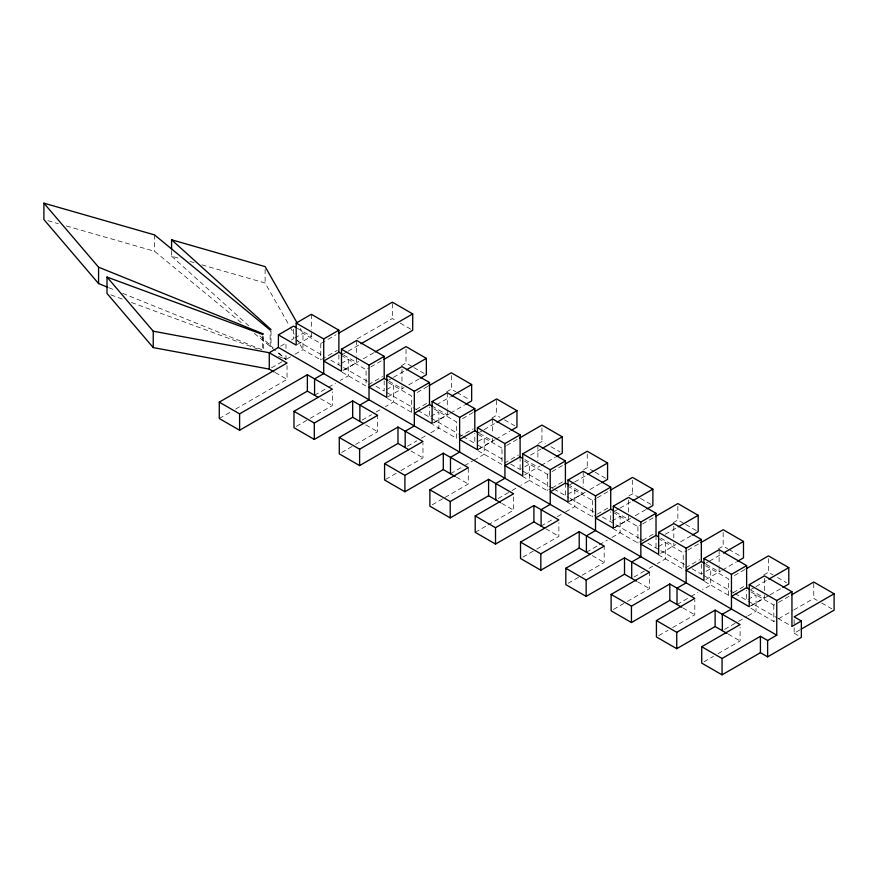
<?xml version="1.0" encoding="UTF-8"?>
<svg xmlns="http://www.w3.org/2000/svg" width="878" height="878" viewBox="0 0 878 878"><rect width="100%" height="100%" fill="white"/><g stroke="black" fill="none" stroke-linecap="round" stroke-linejoin="round"><path stroke-width="0.66" stroke-dasharray="4.39 3.29" d="M280.565 346.206L285.987 343.079L285.987 348.533M291.408 339.951L293.57 338.699L293.57 326.111M294.745 338.019L302.976 333.267L320.766 343.528L336.033 334.727M297.357 344.472L311.361 336.384L311.361 331.182M271.489 367.827L283.759 360.748M290.519 356.841L285.987 359.453L283.517 358.553M295.052 354.229L302.976 349.642L320.766 359.914L337.207 350.421M219.27 418.521L230.958 411.771M235.622 409.071L287.04 379.384L287.04 365.731M357.159 338.908L392.378 318.571L395.769 320.525M343.441 353.911L346.964 351.88M348.138 351.2L359.87 344.417M341.235 363.492L348.281 359.42L348.281 375.806L340.148 380.503M343.825 369.956L356.666 362.537L356.666 357.346M343.441 370.296L358.696 361.484M363.393 358.773L373.962 352.671M314.565 395.276L327.351 387.889M328.515 387.22L335.495 383.192M341.092 355.261L366.071 369.693L369.594 367.652M370.768 366.971L382.523 360.189M296.303 426.357L309.089 418.971M310.252 418.301L332.356 405.537L332.356 391.884M368.42 384.718L382.523 376.574M401.323 365.72L406.02 363.009L412.792 366.916M388.745 380.064L392.268 378.034M393.443 377.353L404.023 371.251M386.539 389.656L393.596 385.574L393.596 401.959L385.453 406.657M387.966 396.779L404.023 387.626M408.72 384.915L419.289 378.813M362.197 420.09L371.504 414.712M376.146 412.034L380.8 409.346M417.259 392.455L427.827 386.353M341.608 452.51L354.405 445.124M355.568 444.455L377.661 431.702L377.661 415.316M387.428 398.403L411.376 412.232L414.899 410.191M416.084 409.521L426.653 403.408M446.628 391.884L451.325 389.163L455.847 391.775M436.399 404.868L450.502 396.724M433.271 422.944L447.275 414.855L447.275 409.653M434.05 422.603L449.327 413.79M450.502 413.11L464.605 404.967M407.502 446.243L416.809 440.877M421.451 438.188L426.104 435.499M430.758 432.821L438.901 428.113L438.901 411.738L429.496 417.171L429.496 407.096M462.563 418.608L473.132 412.506M385.749 479.344L396.219 473.297M400.873 470.608L422.966 457.855L422.966 442.841M459.04 437.035L473.132 428.892M491.932 418.038L496.63 415.327L500.021 417.28M479.355 432.382L482.878 430.341M484.052 429.671L495.807 422.889M478.323 441.283L484.206 437.892L484.206 454.277L473.736 460.313M478.576 449.097L492.58 441.008L492.58 438.407M478.181 449.437L494.632 439.944M495.807 439.263L509.909 431.131M450.48 473.747L463.277 466.361M464.44 465.691L472.573 460.994M478.038 434.336L501.996 448.164L505.519 446.123M506.694 445.453L518.437 438.66M432.217 504.828L443.851 498.111M445.014 497.442L468.27 484.008L468.27 467.634M504.345 463.189L518.437 455.045M538.412 443.511L541.935 441.48L545.326 443.434M530.542 455.144L541.111 449.042M510.809 464.111L520.105 469.478L523.628 467.447M524.803 466.767L529.511 464.045L529.511 480.431L521.367 485.128M524.66 474.921L539.937 466.097M541.111 465.428L555.214 457.284M498.111 498.561L510.908 491.175M512.072 490.506L520.204 485.808M524.375 461.082L547.301 474.318L550.824 472.287M551.999 471.607L563.742 464.824M475.207 532.331L486.829 525.615M487.992 524.945L513.575 510.173L513.575 496.52M522.311 476.282L547.301 490.703L550.824 488.662M551.999 487.992L563.742 481.21M583.716 469.675L587.25 467.634L594.022 471.552M569.976 484.7L573.499 482.659M574.673 481.978L586.416 475.196M567.759 494.281L574.816 490.209L574.816 506.595L564.356 512.631M568.022 502.084L583.201 493.326L570.151 485.797M569.976 501.075L585.242 492.262M589.939 489.551L600.519 483.438M541.1 526.054L552.723 519.348M557.376 516.659L563.193 513.301M567.616 486.05L592.606 500.482L596.129 498.441M597.303 497.76L609.058 490.978M522.838 557.146L535.624 549.76M536.787 549.079L558.88 536.326L558.88 522.673M567.616 502.435L592.606 516.857L596.129 514.826M597.303 514.146L609.058 507.363M629.032 495.829L632.555 493.798L639.327 497.705M615.28 510.853L618.803 508.823M619.978 508.142L631.721 501.36M614.49 527.568L628.505 519.48L628.505 514.288M614.106 527.919L630.547 518.415M635.255 515.704L645.824 509.602M586.405 552.218L598.028 545.501M599.191 544.832L607.335 540.135M611.988 537.446L620.12 532.748L620.12 516.363L610.715 521.795L610.715 511.731M612.932 512.214L637.911 526.635L641.434 524.594M642.608 523.925L654.362 517.142M568.143 583.299L580.929 575.913M582.092 575.244L604.185 562.491L604.185 546.105M612.932 528.589L637.911 543.021L641.434 540.98M642.608 540.299L654.362 533.517M673.163 522.662L677.86 519.952L684.631 523.859M665.283 534.296L675.862 528.194M658.379 546.599L665.425 542.527L665.425 558.902L657.293 563.599M660.585 553.392L675.862 544.579M680.56 541.858L691.129 535.756M634.037 577.033L644.496 570.985M649.149 568.307L652.639 566.288M658.237 538.368L683.216 552.789L686.739 550.758M687.913 550.078L699.667 543.295M613.448 609.453L626.233 602.067M627.397 601.397L649.49 588.644L649.49 572.258M685.564 567.814L699.667 559.681M718.467 548.827L723.165 546.105L727.686 548.717M705.89 563.171L708.239 561.81M709.413 561.13L722.342 553.667M692.04 568.746L701.324 574.113L704.858 572.072M706.033 571.391L710.741 568.681L710.741 585.066L702.598 589.764M705.89 579.546L721.167 570.733M722.342 570.052L736.433 561.909M677.015 604.536L689.801 597.15M690.964 596.469L697.944 592.441M734.392 575.562L744.972 569.449M658.752 635.617L668.059 630.239M672.702 627.561L694.805 614.798L694.805 599.784M704.562 581.499L728.52 595.328L732.043 593.298M733.218 592.617L743.798 586.515M763.772 574.98L768.47 572.269L772.991 574.87M751.195 589.325L754.718 587.294M755.892 586.614L768.821 579.151M750.416 606.039L764.42 597.951L764.42 595.361M751.195 605.71L768.821 595.536M769.995 594.856L781.749 588.073M724.646 629.35L737.432 621.964M738.596 621.295L746.739 616.586M747.902 615.917L756.046 611.22L756.046 594.834L746.629 600.267L746.629 590.203M750.899 591.871L773.825 605.107L777.348 603.065M778.534 602.396L790.277 595.613M704.057 661.771L713.364 656.404M718.017 653.715L740.11 640.962L740.11 627.309M750.899 608.256L773.825 621.492L777.348 619.451M778.534 618.77L792.625 610.638M793.8 609.958L813.774 598.423L817.166 600.376M794.151 627.759L794.151 633.225L800.023 629.833M47.851 220.674L58.387 223.692M66.289 225.953L154.506 251.262L242.822 323.938M171.583 250.702L171.583 256.167L179.485 258.428M190.021 261.457L193.983 262.588M201.885 264.86L265.112 282.99L289.455 325.848M110.869 294.865L123.721 299.607M131.437 302.46L257.408 348.917M108.707 287.666L115.051 290.234M122.657 293.318L263.411 350.322L263.411 333.936M278.458 356.413L285.987 359.453L285.987 353.999M400.28 323.137L412.704 330.304M413.922 367.575L424.085 373.435M456.977 392.422L469.39 399.6M504.532 419.882L514.695 425.753M550.967 446.693L559.999 451.907M595.152 472.199L607.565 479.366M640.457 498.353L652.87 505.53M685.762 524.517L698.186 531.684M728.806 549.365L741.23 556.542M777.502 577.483L786.534 582.696M821.676 602.988L831.839 608.849M297.126 328.163L311.361 336.384M343.616 355.008L356.666 362.537M388.932 381.162L401.97 388.691L401.97 386.101M431.866 405.954L447.275 414.855M479.542 433.48L492.58 441.008M524.846 459.633L537.896 467.162M615.456 511.951L628.505 519.48M660.761 538.104L673.81 545.644L673.81 543.043M706.077 564.269L719.115 571.798L719.115 566.595M750.196 589.742L764.42 597.951M388.449 382.61L411.376 395.846L411.376 412.232M433.754 408.764L456.681 422L456.681 438.385L432.733 424.557M705.594 565.706L728.52 578.953L728.52 595.328M297.06 340.708L323.773 356.128M330.743 360.156L342.365 366.861M343.528 367.531L367.926 381.623M376.047 386.309L384.18 391.006L384.18 380.942M386.507 392.356L416.71 409.785M417.873 410.465L457.372 433.26M458.535 433.93L462.015 435.949M463.178 436.618L474.8 443.324L474.8 433.26M478.28 445.333L503.84 460.094M522.432 470.827L552.635 488.256M553.788 488.936L568.9 497.65M570.052 498.32L595.613 513.081M602.582 517.098L638.591 537.896M639.755 538.565L643.245 540.574M647.887 543.262L659.51 549.968M660.673 550.638L685.059 564.719M703.651 575.452L733.854 592.891M735.018 593.561L776.843 617.706M777.996 618.375L791.945 626.42M342.113 372.239L366.071 386.068L366.071 369.693M478.038 450.71L501.996 464.55L501.996 448.164M658.237 554.753L683.216 569.174L683.216 552.789M794.151 633.225L800.319 636.78M275.187 372.535L287.04 379.384M320.492 398.7L332.356 405.537M365.797 424.853L377.661 431.702M411.102 451.007L422.966 457.855M456.417 477.171L468.27 484.008M501.722 503.324L513.575 510.173M545.842 528.797L558.88 536.326M592.332 555.642L604.185 562.491M637.637 581.796L649.49 588.644M682.941 607.949L694.805 614.798M728.246 634.114L740.11 640.962M254.379 333.453L285.987 359.453L276.998 351.343M171.583 256.167L248.683 325.782M259.844 335.857L273.003 347.743M300.276 328.504L302.976 333.267L302.976 349.642L297.565 340.126M290.135 327.033L294.185 334.178M813.774 583.409L813.774 598.423M794.151 619.572L794.151 626.398M773.825 605.107L773.825 621.492M768.47 558.617L768.47 572.269M764.42 578.47L764.42 594.055M723.165 532.452L723.165 546.105M719.115 549.716L719.115 565.3M701.324 564.038L701.324 574.113M677.86 506.299L677.86 519.952M673.81 526.152L673.81 537.841M656.02 535.371L656.02 547.949M637.911 526.635L637.911 543.021M632.555 480.145L632.555 493.798M628.505 499.999L628.505 512.982M592.606 500.482L592.606 516.857M587.25 453.981L587.25 467.634M583.201 471.245L583.201 486.829M565.41 483.054L565.41 495.642M547.301 474.318L547.301 490.703M541.935 427.827L541.935 441.48M537.896 445.091L537.896 460.676M520.105 456.9L520.105 469.478M496.63 400.302L496.63 415.327M492.58 418.927L492.58 433.216M451.325 375.51L451.325 389.163M447.275 392.773L447.275 408.358M406.02 349.356L406.02 363.009M401.97 369.21L401.97 384.794M392.378 303.558L392.378 318.571M356.666 340.455L356.666 356.04M338.875 354.789L338.875 364.853M320.766 343.528L320.766 359.914M311.361 314.302L311.361 329.887M271.006 330.918L271.006 345.932L270.15 346.426L270.15 331.412M265.112 269.348L265.112 282.99M262.555 335.802L262.555 349.455M154.506 234.887L154.506 251.262"/><path stroke-width="1.32" d="M749.241 584.638L776.767 600.519L776.767 635.189L278.392 347.458L278.392 334.869L296.182 345.142L296.182 323.06L311.361 314.302L338.875 330.183L338.875 352.265L323.708 361.034L341.487 371.295L341.487 349.214L356.666 340.455L384.18 356.347L384.18 378.429L369.012 387.187L386.792 397.46L386.792 375.378L401.97 366.609L429.496 382.501L429.496 404.582L414.317 413.34L432.108 423.613L432.108 401.531L447.275 392.773L474.8 408.654L474.8 430.736L459.622 439.505L477.412 449.766L477.412 427.685L492.58 418.927L520.105 434.819L520.105 456.9L504.927 465.658L522.717 475.931L522.717 453.849L537.896 445.091L565.41 460.972L565.41 483.054L550.232 491.812L568.022 502.084L568.022 480.003L583.201 471.245L610.715 487.136L610.715 509.207L595.536 517.976L613.327 528.238L613.327 506.167L628.505 497.398L656.02 513.29L656.02 535.371L640.852 544.13L658.632 554.402L658.632 532.32L673.81 523.562L701.324 539.443L701.324 561.525L686.157 570.283L703.936 580.556L703.936 558.474L719.115 549.716L746.629 565.608L746.629 587.689L731.462 596.447L749.241 606.72L749.241 584.638L764.42 575.869L791.945 591.761L791.945 626.42L801.351 620.998L801.351 637.373L767.624 656.843L760.425 652.694L722.056 674.842L701.731 663.11L701.731 646.735L740.11 624.576L715.12 610.155L676.751 632.303L656.426 620.57L656.426 636.956L676.751 648.688L715.12 626.53L727.061 633.422M278.392 334.869L293.57 326.111L295.941 327.483M278.392 347.458L269.261 352.736L153.233 331.204L107.006 277.064L107.006 293.45L153.233 347.589L269.261 369.111L274.002 371.855M296.182 323.06L323.708 338.952L338.875 330.183M318.121 397.328L307.366 391.116L239.595 430.253L219.27 418.521L219.27 402.135L287.04 362.998L269.261 352.736L269.261 369.111M338.381 333.366L392.378 302.186L412.704 313.918L412.704 330.304L375.136 351.99M219.27 402.135L239.595 413.867L307.366 374.73L332.356 389.163L293.976 411.31L293.976 427.696L314.302 439.428L352.671 417.269L363.426 423.481M361.045 343.748L412.704 313.918M341.487 349.214L369.012 365.105L384.18 356.347M383.697 359.519L406.02 346.623L426.346 358.356L426.346 374.741L420.474 378.133M293.976 411.31L314.302 423.042L352.671 400.895L377.661 415.316L339.281 437.474L339.281 453.849L359.607 465.592L397.975 443.434L408.731 449.646M406.371 369.89L426.346 358.356M386.792 375.378L414.317 391.259L429.496 382.501M429.002 385.672L451.325 372.788L471.651 384.52L471.651 400.895L465.779 404.286M339.281 437.474L359.607 449.207L397.975 427.048L422.966 441.469L384.586 463.628L384.586 480.014L404.912 491.746L443.291 469.587L455.221 476.48M451.676 396.044L471.651 384.52M432.108 401.531L459.622 417.423L474.8 408.654M474.307 411.826L496.63 398.941L516.955 410.674L516.955 427.059L511.084 430.45M384.586 463.628L404.912 475.36L443.291 453.202L468.27 467.634L429.891 489.781L429.891 506.167L450.216 517.899L488.596 495.752L500.537 502.644M496.981 422.208L516.955 410.674M477.412 427.685L504.927 443.577L520.105 434.819M519.611 437.99L541.935 425.095L562.26 436.827L562.26 453.213L556.389 456.604M429.891 489.781L450.216 501.525L488.596 479.366L513.575 493.787L475.207 515.946L475.207 532.331L495.521 544.064L533.901 521.905L544.656 528.117M542.286 448.362L562.26 436.827M522.717 453.849L550.232 469.73L565.41 460.972M564.927 464.144L587.25 451.259L607.565 462.991L607.565 479.366L601.693 482.757M475.207 515.946L495.521 527.678L533.901 505.519L558.88 519.941L520.511 542.099L520.511 558.485L540.826 570.217L579.206 548.059L589.961 554.27M587.591 474.515L607.565 462.991M568.022 480.003L595.536 495.894L610.715 487.136M610.232 490.297L632.555 477.412L652.87 489.145L652.87 505.53L646.998 508.922M520.511 542.099L540.826 553.831L579.206 531.684L604.185 546.105L565.816 568.264L565.816 584.638L586.142 596.371L624.51 574.223L636.451 581.115M632.906 500.679L652.87 489.145M613.327 506.167L640.852 522.048L656.02 513.29M655.537 516.462L677.86 503.566L698.186 515.298L698.186 531.684L692.303 535.075M565.816 568.264L586.142 579.996L624.51 557.837L649.49 572.258L611.121 594.417L611.121 610.803L631.447 622.535L669.815 600.376L681.756 607.269M678.211 526.833L698.186 515.298M658.632 532.32L686.157 548.212L701.324 539.443M700.842 542.615L723.165 529.73L743.49 541.463L743.49 557.848L737.608 561.24M611.121 594.417L631.447 606.149L669.815 583.991L694.805 598.423L656.426 620.57M723.516 552.997L743.49 541.463M703.936 558.474L731.462 574.366L746.629 565.608M746.146 568.768L768.47 555.884L788.795 567.616L788.795 584.002L782.924 587.393M768.821 579.151L788.795 567.616M776.767 600.519L791.945 591.761M791.451 594.933L813.774 582.037L834.1 593.78L834.1 610.155L801.197 629.153M701.731 646.735L722.056 658.467L760.425 636.309L767.624 640.468L776.767 635.189M834.1 593.78L794.151 616.839L801.351 620.998M107.445 287.161L98.566 283.561L43.9 219.533L43.9 203.158L154.506 234.887L270.15 330.051L271.006 329.557L171.583 239.782L171.583 249.341M171.583 239.782L265.112 266.616L296.896 322.555M107.006 277.064L262.555 334.43L263.411 333.936L98.566 267.175L43.9 203.158M338.875 352.265L342.431 354.317M384.18 378.429L387.747 380.481M429.496 404.582L431.866 405.954M474.8 430.736L478.356 432.799M520.105 456.9L522.476 458.272M565.41 483.054L568.966 485.106M610.715 509.207L614.271 511.27M656.02 535.371L658.39 536.743M701.324 561.525L704.88 563.577M746.629 587.689L749.011 589.05M767.624 640.468L767.624 656.843M760.425 636.309L760.425 652.694M731.462 574.366L731.462 609.025L722.32 614.304L722.32 630.689M722.056 658.467L722.056 674.842M715.12 610.155L715.12 626.53M686.157 548.212L686.157 582.871L677.015 588.15L677.015 604.536M676.751 632.303L676.751 648.688M669.815 583.991L669.815 600.376M640.852 522.048L640.852 556.718L631.71 561.986L631.71 578.372M631.447 606.149L631.447 622.535M624.51 557.837L624.51 574.223M595.536 495.894L595.536 530.553L586.405 535.832L586.405 552.218M586.142 579.996L586.142 596.371M579.206 531.684L579.206 548.059M550.232 469.73L550.232 504.4L541.1 509.679L541.1 526.054M540.826 553.831L540.826 570.217M533.901 505.519L533.901 521.905M504.927 443.577L504.927 478.247L495.785 483.515L495.785 499.9M495.521 527.678L495.521 544.064M488.596 479.366L488.596 495.752M459.622 417.423L459.622 452.082L450.48 457.361L450.48 473.747M450.216 501.525L450.216 517.899M443.291 453.202L443.291 469.587M414.317 391.259L414.317 425.929L405.175 431.208L405.175 447.582M404.912 475.36L404.912 491.746M397.975 427.048L397.975 443.434M369.012 365.105L369.012 399.775L359.87 405.043L359.87 421.429M359.607 449.207L359.607 465.592M352.671 400.895L352.671 417.269M323.708 338.952L323.708 373.611L314.565 378.89L314.565 395.276M314.302 423.042L314.302 439.428M307.366 374.73L307.366 391.116M239.595 413.867L239.595 430.253M153.233 331.204L153.233 347.589M98.566 267.175L98.566 283.561"/></g></svg>
